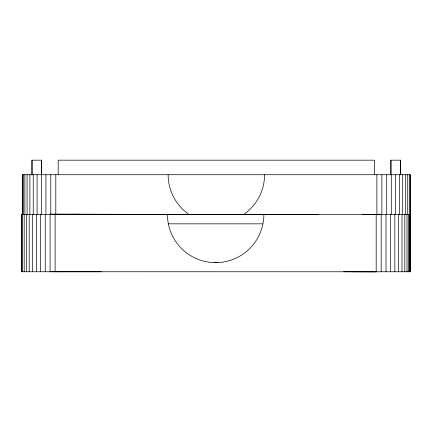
<?xml version="1.0" encoding="UTF-8"?>
<svg xmlns="http://www.w3.org/2000/svg" width="432" height="432" viewBox="0 0 432 432"><rect width="100%" height="100%" fill="white"/><g stroke="black" fill="none" stroke-linecap="round" stroke-linejoin="round"><path stroke-width="0.65" d="M375.597 271.825L351.697 271.755M217.674 262.645L215.654 262.645A48.217 48.217 0 0 1 167.438 214.429L50.609 214.078L50.36 214.439L64.508 214.488M50.609 214.078L50.404 214.439L80.023 214.267L50.36 214.439M362.421 214.488L380.527 214.429L364.257 214.488M366.39 214.488L380.527 214.429M50.452 271.755L55.21 271.75M167.341 214.553L263.849 214.553M168.421 223.835L262.58 223.835M214.31 262.645L215.654 262.645A48.217 48.217 0 0 0 263.871 214.429L318.173 214.488M214.153 262.656L217.517 262.656M55.804 271.777L101.32 271.755M343.694 271.755L376.877 271.777M410.206 174.728L410.206 271.777M409.703 271.755L409.703 214.429L21.6 214.429L21.6 271.755L410.4 271.777L410.4 174.728L22.297 174.728L22.297 214.493M409.509 214.429L409.509 271.755M409.288 174.728L409.288 214.493M408.591 214.429L408.591 271.755M407.711 174.728L407.711 214.493M407.014 214.429L407.014 271.755M405.502 174.728L405.502 214.493M404.806 214.429L404.806 271.755M402.7 174.728L402.7 214.493M402.003 214.429L402.003 271.755M400.68 174.728L400.68 160.175L390.895 160.175L390.895 174.728M400.534 160.175L400.534 174.728M399.352 174.728L399.352 214.493M398.655 214.429L398.655 271.755M395.528 174.728L395.528 214.493M394.832 214.429L394.832 271.755M391.289 174.728L391.289 214.493M390.944 160.175L390.944 174.728M390.587 214.429L390.587 271.755M386.71 174.728L386.71 214.493M386.014 214.429L386.014 271.755M381.877 174.728L381.877 214.493M381.181 214.429L381.181 271.755M376.877 174.728L376.877 214.493M376.18 214.429L376.18 271.755M374.517 174.728L374.517 160.175L58.18 160.175L58.18 174.728M55.804 174.728L55.804 214.493M55.107 214.429L55.107 271.755M50.787 174.728L50.787 214.493M50.09 214.429L50.09 271.755M45.932 174.728L45.932 214.493M45.236 214.429L45.236 271.755M41.548 174.728L41.548 160.175L31.936 160.175L31.936 174.728M41.51 160.175L41.51 174.728M41.337 174.728L41.337 214.493M40.64 214.429L40.64 271.755M37.082 174.728L37.082 214.493M36.38 214.429L36.38 271.755M33.242 174.728L33.242 214.493M32.54 214.429L32.54 271.755M32.054 160.175L32.054 174.728M29.889 174.728L29.889 214.493M29.192 214.429L29.192 271.755M27.092 174.728L27.092 214.493M26.39 214.429L26.39 271.755M24.894 174.728L24.894 214.493M24.192 214.429L24.192 271.755M23.333 174.728L23.333 214.493M22.637 214.429L22.637 271.755M22.453 174.728L22.453 214.493M21.757 214.429L21.757 271.755M264.568 174.728A48.217 48.217 0 0 1 243.265 214.736M189.432 214.736A48.217 48.217 0 0 1 168.134 174.728"/></g></svg>
